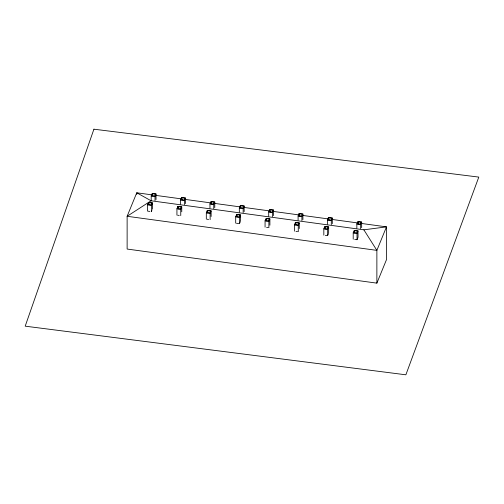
<?xml version="1.0" encoding="UTF-8"?>
<svg xmlns="http://www.w3.org/2000/svg" width="504" height="504" viewBox="0 0 504 504"><rect width="100%" height="100%" fill="white"/><g stroke="black" fill="none" stroke-linecap="round" stroke-linejoin="round"><path stroke-width="0.76" d="M149.845 211.428L147.552 211.113L147.552 204.775L148.56 202.325L152.378 202.841L152.378 209.179M151.194 200.107L151.194 195.886L152.202 193.429L156.019 193.952L156.019 199.578M148.919 202.639L148.119 204.593L151.024 204.989L151.824 203.036L148.919 202.639L148.919 204.933M152.561 193.744L151.761 195.697L154.665 196.094L155.465 194.141L152.561 193.744L152.561 196.037M151.874 210.407L151.37 211.636L151.37 205.298L152.378 202.841M155.012 200.63L155.012 196.403L156.019 193.952M176.929 215.12L176.929 208.788L177.937 206.331L181.755 206.854L181.755 211.781M180.571 204.114L180.571 199.893L181.579 197.436L185.396 197.959L185.396 203.591M178.296 206.646L177.496 208.599L180.407 208.996L181.207 207.043L178.296 206.646L178.296 208.939M181.938 197.751L181.138 199.704L184.048 200.101L184.848 198.148L181.938 197.751L181.938 200.044M180.753 215.643L180.753 209.305L181.755 206.854M184.395 204.637L184.395 200.416L185.396 197.959M206.312 219.133L206.312 212.795L207.314 210.338L211.132 210.861L211.132 216.493M209.954 208.127L209.954 203.899L210.956 201.449L214.773 201.965L214.773 207.598M207.673 210.659L206.873 212.612L209.784 213.009L210.584 211.05L207.673 210.659L207.673 212.953M211.315 201.764L210.514 203.717L213.425 204.114L214.225 202.161L211.315 201.764L211.315 204.057M210.13 219.649L210.13 213.318L211.132 210.861M213.772 208.65L213.772 204.422L214.773 201.965M235.689 223.14L235.689 216.808L236.697 214.351L240.515 214.874L240.515 221.206M239.331 212.134L239.331 207.913L240.339 205.456L244.157 205.978L244.157 211.611M237.056 214.666L236.256 216.619L239.161 217.016L239.961 215.063L237.056 214.666L237.056 216.959M240.698 205.771L239.898 207.724L242.802 208.121L243.602 206.167L240.698 205.771L240.698 208.064M240.515 214.874L239.507 217.325L239.507 223.663M243.148 212.657L243.148 208.436L244.157 205.978M239.759 223.045L240.263 221.823M265.066 227.153L265.066 220.815L266.074 218.358L269.892 218.881L269.892 225.219M268.708 216.147L268.708 211.919L269.716 209.469L273.533 209.985L273.533 215.618M266.433 218.673L265.633 220.632L268.544 221.029L269.344 219.07L266.433 218.673L266.433 220.966M270.075 209.784L269.275 211.737L272.185 212.134L272.985 210.181L270.075 209.784L270.075 212.077M268.884 227.669L268.884 221.338L269.892 218.881M272.525 216.663L272.525 212.442L273.533 209.985M294.449 231.16L294.449 224.822L295.451 222.371L299.269 222.888L299.269 228.52M298.091 220.154L298.091 215.933L299.093 213.476L302.91 213.998L302.91 219.631M295.81 222.686L295.01 224.639L297.921 225.036L298.721 223.083L295.81 222.686L295.81 224.979M299.452 213.791L298.651 215.743L301.562 216.14L302.362 214.187L299.452 213.791L299.452 216.084M298.267 231.683L298.267 225.345L299.269 222.888M301.909 220.676L301.909 216.449L302.91 213.998M323.826 235.173L323.826 228.835L324.828 226.378L328.652 226.901L328.652 233.239M327.468 224.167L327.468 219.939L328.469 217.482L332.294 218.005L332.294 223.637M325.193 226.693L324.393 228.646L327.298 229.043L328.098 227.09L325.193 226.693L325.193 228.986M328.835 217.797L328.035 219.757L330.939 220.154L331.739 218.194L328.835 217.797L328.835 220.097M327.644 235.689L327.644 229.358L328.652 226.901M332.294 218.005L331.286 220.462L331.286 224.683M327.896 235.078L328.4 233.85M353.203 239.179L353.203 232.842L354.211 230.391L358.029 230.908L358.029 237.245L357.021 239.702L354.734 239.387M356.845 228.173L356.845 223.952L357.853 221.495L361.67 222.018L361.67 227.644M354.57 230.706L353.77 232.659L356.674 233.056L357.475 231.103L354.57 230.706L354.57 232.999M358.212 221.81L357.412 223.763L360.316 224.16L361.116 222.207L358.212 221.81L358.212 224.104M357.021 239.702L357.021 233.365L358.029 230.908M360.662 228.696L360.662 224.469L361.67 222.018M152.309 194.909L136.754 192.786L127.128 216.285L127.128 249.052L376.872 283.141L386.492 259.636L386.492 226.869L361.595 223.474M151.087 200.775L127.128 216.285L376.872 250.368L386.492 226.869L363.863 229.818L151.087 200.775L136.754 192.786L136.754 194.342M156.202 195.439L181.1 198.841M184.987 199.37L210.659 202.873M214.553 203.402L240.225 206.905M243.338 207.333L269.016 210.836M273.678 211.472L299.357 214.975M302.469 215.403L328.142 218.906M332.029 219.435L357.708 222.938M151.194 195.886L155.012 196.403M180.571 199.893L184.395 200.416M209.954 203.899L213.772 204.422M239.331 207.913L243.148 208.436M268.708 211.919L272.525 212.442M298.091 215.933L301.909 216.449M327.468 219.939L331.739 220.494M356.845 223.952L360.662 224.469M147.552 204.775L151.37 205.298M176.929 208.788L180.753 209.305M206.312 212.795L210.13 213.318M235.689 216.808L239.961 217.356M265.066 220.815L268.884 221.338M294.449 224.822L298.267 225.345M323.826 228.835L327.644 229.358M353.203 232.842L357.021 233.365M177.698 215.227L179.222 215.435M207.075 219.234L208.599 219.442M236.452 223.247L238.745 223.556M266.597 227.361L268.122 227.569M295.974 231.368L297.499 231.575M325.351 235.381L326.882 235.588M363.863 229.818L376.872 250.368L376.872 283.141M331.739 218.194L331.739 219.725M299.093 213.476L299.093 214.88M295.451 222.371L295.451 223.776M269.344 219.07L269.344 220.601M243.602 206.167L243.602 207.698M207.314 210.338L207.314 211.749M181.579 197.436L181.579 198.847M177.937 206.331L177.937 207.736M155.465 194.141L155.465 195.672M151.824 203.036L151.824 204.561M93.92 129.194L25.2 326.17L405.871 374.806L478.8 177.093L93.92 129.194"/></g></svg>
